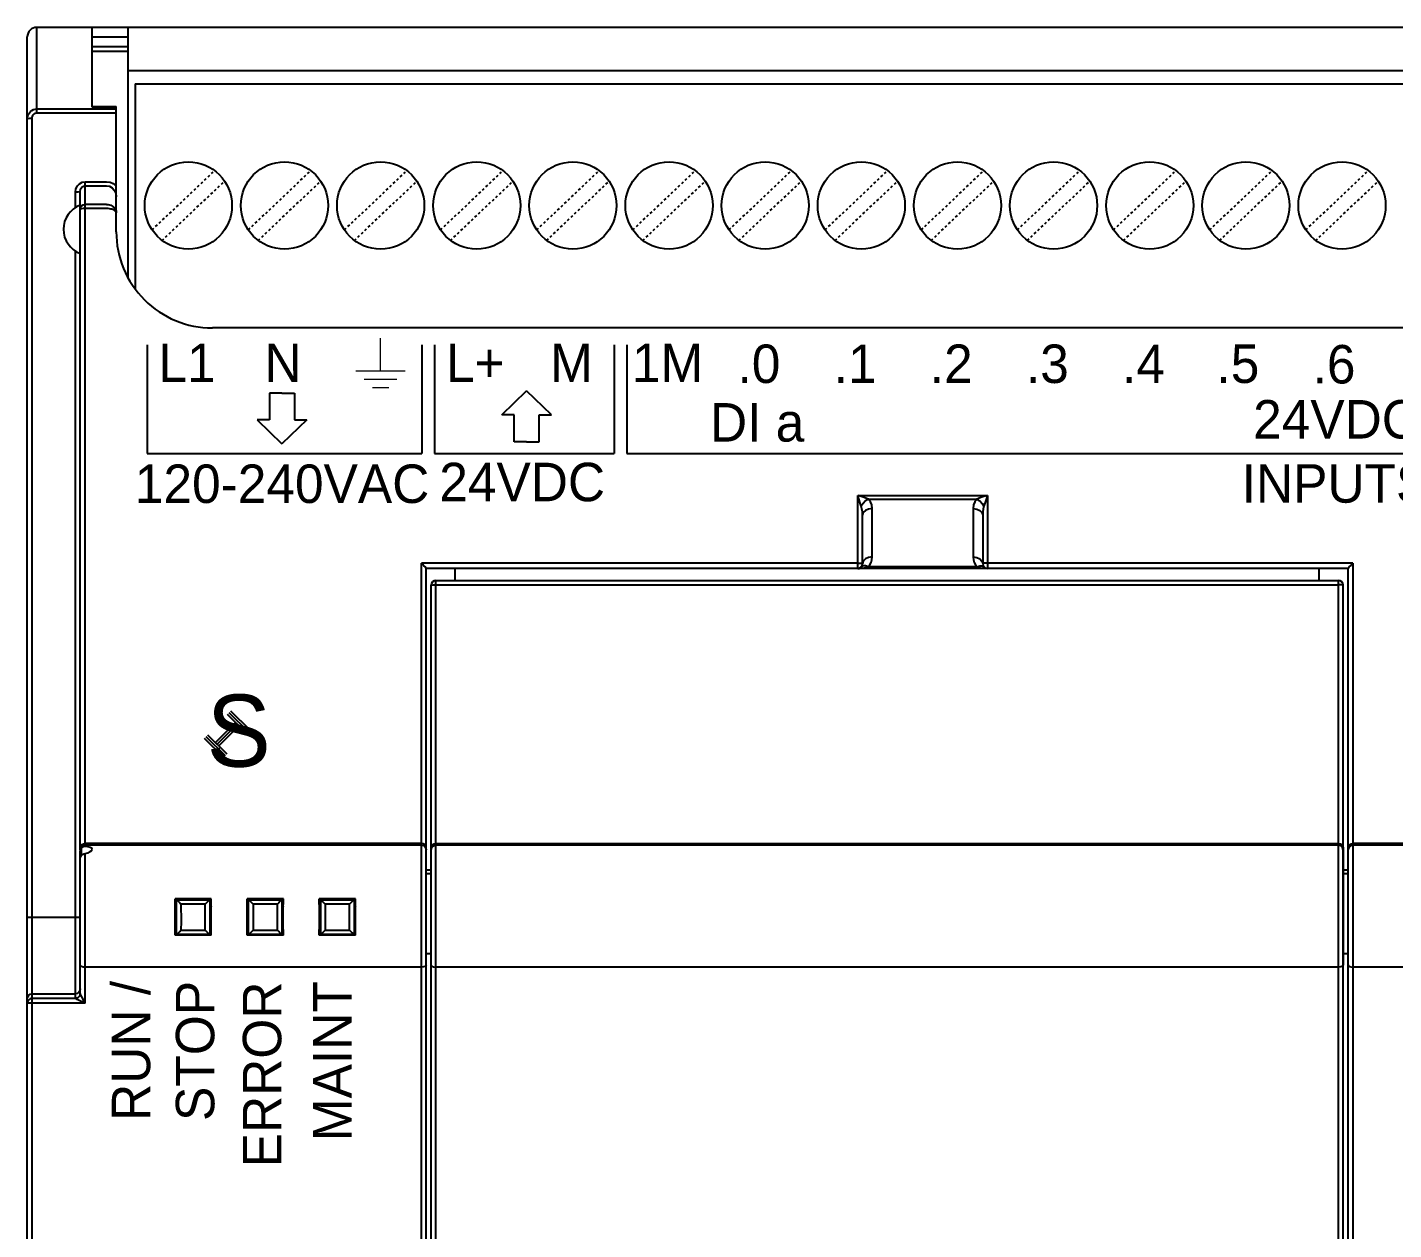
# Model space of a CAD drawing. Header units: millimetres. Extents: x 0 to 3565, y 0 to 2487.
# Drawn here: x 2651.2 to 2708.1, y 1893.8 to 1943.8 of the extents above; entities that cross this region are included whole.
import ezdxf

# ---------------------------------------------------------------- set-up
doc = ezdxf.new("R2010")
doc.units = ezdxf.units.MM
doc.linetypes.add('DOT', pattern=[0.2, 0.1, -0.1])

msp = doc.modelspace()

# ---------------------------------------------------------------- linework, layer by layer
at = {"color": 7, "linetype": 'Continuous'}
for p, q in [((2760.838, 1943.797), (2651.638, 1943.797)), ((2651.638, 1940.242), (2651.638, 1943.797)), ((2653.938, 1940.473), (2653.938, 1943.797)), ((2655.438, 1933.36), (2655.438, 1943.797)), ((2651.238, 1844.197), (2651.238, 1943.397)), ((2653.938, 1943.397), (2655.438, 1943.397)), ((2653.938, 1942.997), (2655.438, 1942.997)), ((2655.438, 1942.797), (2653.938, 1942.797)), ((2736.438, 1941.987), (2655.438, 1941.987)), ((2655.728, 1941.447), (2736.148, 1941.447)), ((2655.728, 1941.447), (2655.728, 1932.91)), ((2651.638, 1940.402), (2654.938, 1940.402)), ((2653.938, 1940.5), (2654.938, 1940.5)), ((2654.938, 1940.473), (2653.938, 1940.473)), ((2654.938, 1935.297), (2654.938, 1940.5)), ((2651.438, 1847.569), (2651.438, 1940.025)), ((2651.638, 1940.242), (2654.938, 1940.242)), ((2653.238, 1936.295), (2653.238, 1936.939)), ((2653.438, 1909.586), (2653.438, 1936.97)), ((2653.638, 1937.371), (2654.538, 1937.371)), ((2653.638, 1909.733), (2653.638, 1937.371)), ((2653.638, 1937.208), (2654.538, 1937.208)), ((2654.538, 1936.433), (2653.638, 1936.433)), ((2654.538, 1936.26), (2653.638, 1936.26)), ((2653.238, 1903.412), (2653.238, 1934.499)), ((2746.938, 1931.297), (2658.938, 1931.297)), ((2685.788, 1924.333), (2691.188, 1924.333)), ((2685.937, 1924.283), (2685.788, 1924.333)), ((2685.895, 1924.013), (2685.788, 1924.333)), ((2685.788, 1921.297), (2685.788, 1924.333)), ((2685.937, 1923.885), (2685.895, 1924.013)), ((2686.056, 1924.243), (2685.937, 1924.283)), ((2686.154, 1924.209), (2686.056, 1924.243)), ((2686.233, 1924.18), (2686.154, 1924.209)), ((2686.233, 1924.18), (2690.743, 1924.18)), ((2686.388, 1921.773), (2686.388, 1923.787)), ((2690.588, 1923.787), (2690.588, 1921.773)), ((2690.82, 1924.208), (2690.743, 1924.18)), ((2690.916, 1924.241), (2690.82, 1924.208)), ((2691.037, 1924.282), (2690.916, 1924.241)), ((2691.188, 1924.333), (2691.037, 1924.282)), ((2691.117, 1924.118), (2691.04, 1923.885)), ((2691.188, 1924.333), (2691.117, 1924.118)), ((2691.188, 1924.333), (2691.188, 1921.297)), ((2685.988, 1921.497), (2685.988, 1923.511)), ((2690.988, 1923.511), (2690.988, 1921.497)), ((2685.788, 1921.51), (2667.638, 1921.51)), ((2667.638, 1868.583), (2667.638, 1921.51)), ((2706.388, 1921.51), (2691.188, 1921.51)), ((2706.388, 1921.51), (2706.388, 1868.583)), ((2706.188, 1921.297), (2667.838, 1921.297)), ((2667.838, 1868.796), (2667.838, 1921.297)), ((2667.838, 1909.669), (2667.838, 1921.297)), ((2669.038, 1920.797), (2669.038, 1921.297)), ((2691.188, 1921.297), (2685.788, 1921.297)), ((2686.006, 1921.399), (2685.933, 1921.359)), ((2686.001, 1921.31), (2686.063, 1921.319)), ((2690.754, 1921.359), (2686.223, 1921.359)), ((2690.97, 1921.399), (2691.044, 1921.359)), ((2691.083, 1921.3), (2691.188, 1921.297)), ((2704.988, 1920.797), (2704.988, 1921.297)), ((2706.188, 1868.796), (2706.188, 1921.297)), ((2668.038, 1869.497), (2668.038, 1920.597)), ((2668.238, 1920.797), (2705.788, 1920.797)), ((2668.238, 1920.797), (2705.788, 1920.797)), ((2668.238, 1869.297), (2668.238, 1920.797)), ((2668.238, 1920.61), (2705.788, 1920.61)), ((2705.788, 1869.297), (2705.788, 1920.797)), ((2705.988, 1869.497), (2705.988, 1920.597)), ((2653.454, 1909.662), (2653.438, 1909.586)), ((2653.451, 1909.615), (2653.438, 1909.548)), ((2653.488, 1909.674), (2653.451, 1909.615)), ((2653.488, 1909.366), (2653.488, 1909.674)), ((2667.638, 1909.853), (2653.638, 1909.853)), ((2667.638, 1909.785), (2653.638, 1909.785)), ((2667.823, 1909.662), (2667.838, 1909.586)), ((2667.838, 1882.8), (2667.838, 1909.586)), ((2668.238, 1909.853), (2705.788, 1909.853)), ((2705.788, 1909.785), (2668.238, 1909.785)), ((2705.988, 1909.586), (2705.962, 1909.686)), ((2705.973, 1909.74), (2705.988, 1909.669)), ((2705.988, 1909.669), (2705.988, 1904.793)), ((2758.838, 1909.853), (2706.388, 1909.853)), ((2758.838, 1909.785), (2706.388, 1909.785)), ((2653.438, 1903.612), (2653.438, 1909.548)), ((2653.638, 1903.214), (2653.638, 1909.442)), ((2668.038, 1908.75), (2667.838, 1908.75)), ((2668.038, 1908.59), (2667.838, 1908.59)), ((2706.188, 1908.75), (2705.988, 1908.75)), ((2706.188, 1908.59), (2705.988, 1908.59)), ((2658.89, 1907.549), (2657.387, 1907.549)), ((2657.387, 1907.549), (2657.432, 1907.504)), ((2657.432, 1907.504), (2657.461, 1907.503)), ((2657.461, 1907.503), (2657.475, 1907.503)), ((2658.801, 1907.503), (2657.475, 1907.503)), ((2658.644, 1907.339), (2657.632, 1907.339)), ((2658.801, 1907.503), (2658.845, 1907.504)), ((2658.89, 1907.549), (2658.845, 1907.504)), ((2658.889, 1907.31), (2658.871, 1907.297)), ((2658.871, 1907.297), (2658.889, 1907.231)), ((2661.89, 1907.549), (2660.387, 1907.549)), ((2660.432, 1907.504), (2660.387, 1907.549)), ((2660.405, 1907.297), (2660.388, 1907.231)), ((2660.432, 1907.504), (2660.461, 1907.503)), ((2660.461, 1907.503), (2660.475, 1907.503)), ((2661.801, 1907.503), (2660.475, 1907.503)), ((2661.644, 1907.339), (2660.632, 1907.339)), ((2661.801, 1907.503), (2661.845, 1907.504)), ((2661.845, 1907.504), (2661.89, 1907.549)), ((2661.889, 1907.31), (2661.871, 1907.297)), ((2661.871, 1907.297), (2661.889, 1907.231)), ((2664.89, 1907.549), (2663.387, 1907.549)), ((2663.432, 1907.504), (2663.387, 1907.549)), ((2663.405, 1907.297), (2663.388, 1907.231)), ((2663.432, 1907.504), (2663.461, 1907.503)), ((2663.461, 1907.503), (2663.475, 1907.503)), ((2664.801, 1907.503), (2663.475, 1907.503)), ((2664.644, 1907.339), (2663.632, 1907.339)), ((2664.801, 1907.503), (2664.845, 1907.504)), ((2664.845, 1907.504), (2664.89, 1907.549)), ((2664.889, 1907.31), (2664.871, 1907.297)), ((2664.871, 1907.297), (2664.889, 1907.231)), ((2651.238, 1906.797), (2653.438, 1906.797)), ((2658.864, 1907.023), (2658.863, 1906.876)), ((2658.863, 1906.876), (2658.863, 1906.721)), ((2658.863, 1906.721), (2658.864, 1906.573)), ((2660.413, 1907.02), (2660.411, 1907.146)), ((2660.414, 1906.873), (2660.413, 1907.02)), ((2660.413, 1906.57), (2660.414, 1906.717)), ((2660.414, 1906.717), (2660.414, 1906.873)), ((2661.864, 1907.023), (2661.863, 1906.876)), ((2661.863, 1906.876), (2661.863, 1906.721)), ((2661.863, 1906.721), (2661.864, 1906.573)), ((2663.413, 1907.02), (2663.411, 1907.146)), ((2663.414, 1906.873), (2663.413, 1907.02)), ((2663.413, 1906.57), (2663.414, 1906.717)), ((2663.414, 1906.717), (2663.414, 1906.873)), ((2664.864, 1907.023), (2664.863, 1906.876)), ((2664.863, 1906.876), (2664.863, 1906.721)), ((2664.863, 1906.721), (2664.864, 1906.573)), ((2657.632, 1906.255), (2658.644, 1906.255)), ((2658.864, 1906.573), (2658.865, 1906.447)), ((2658.871, 1906.297), (2658.889, 1906.363)), ((2660.387, 1906.284), (2660.405, 1906.297)), ((2660.405, 1906.297), (2660.388, 1906.363)), ((2660.632, 1906.255), (2661.644, 1906.255)), ((2661.864, 1906.573), (2661.865, 1906.447)), ((2661.871, 1906.297), (2661.889, 1906.363)), ((2663.387, 1906.284), (2663.405, 1906.297)), ((2663.405, 1906.297), (2663.388, 1906.363)), ((2663.632, 1906.255), (2664.644, 1906.255)), ((2664.864, 1906.573), (2664.865, 1906.447)), ((2664.871, 1906.297), (2664.889, 1906.363)), ((2657.387, 1906.045), (2657.432, 1906.09)), ((2658.89, 1906.045), (2657.387, 1906.045)), ((2657.475, 1906.091), (2657.432, 1906.09)), ((2657.475, 1906.091), (2658.801, 1906.091)), ((2658.816, 1906.091), (2658.801, 1906.091)), ((2658.845, 1906.09), (2658.816, 1906.091)), ((2658.89, 1906.045), (2658.845, 1906.09)), ((2660.432, 1906.09), (2660.387, 1906.045)), ((2661.89, 1906.045), (2660.387, 1906.045)), ((2660.475, 1906.091), (2660.432, 1906.09)), ((2660.475, 1906.091), (2661.801, 1906.091)), ((2661.845, 1906.09), (2661.801, 1906.091)), ((2661.845, 1906.09), (2661.89, 1906.045)), ((2663.432, 1906.09), (2663.387, 1906.045)), ((2664.89, 1906.045), (2663.387, 1906.045)), ((2663.475, 1906.091), (2663.432, 1906.09)), ((2663.475, 1906.091), (2664.801, 1906.091)), ((2664.845, 1906.09), (2664.801, 1906.091)), ((2664.845, 1906.09), (2664.89, 1906.045)), ((2668.038, 1905.264), (2667.838, 1905.264)), ((2706.188, 1905.264), (2705.988, 1905.264)), ((2667.638, 1904.713), (2653.638, 1904.713)), ((2705.788, 1904.713), (2668.238, 1904.713)), ((2758.838, 1904.713), (2706.388, 1904.713)), ((2651.438, 1903.609), (2653.238, 1903.609)), ((2653.241, 1903.409), (2651.438, 1903.409)), ((2653.314, 1903.374), (2653.277, 1903.392)), ((2653.4, 1903.332), (2653.314, 1903.374)), ((2653.457, 1903.573), (2653.445, 1903.596)), ((2653.503, 1903.483), (2653.457, 1903.573)), ((2653.638, 1903.214), (2653.503, 1903.483)), ((2653.638, 1903.214), (2651.438, 1903.214))]:
    msp.add_line(p, q, dxfattribs=at)
at = {"linetype": 'DOT'}
for p, q in [((2656.432, 1935.374), (2659.032, 1937.836)), ((2660.432, 1935.374), (2663.032, 1937.836)), ((2664.432, 1935.374), (2667.032, 1937.836)), ((2668.432, 1935.374), (2671.032, 1937.836)), ((2672.432, 1935.374), (2675.032, 1937.836)), ((2676.432, 1935.374), (2679.032, 1937.836)), ((2680.432, 1935.374), (2683.032, 1937.836)), ((2684.432, 1935.374), (2687.032, 1937.836)), ((2688.432, 1935.374), (2691.032, 1937.836)), ((2692.432, 1935.374), (2695.032, 1937.836)), ((2696.432, 1935.374), (2699.032, 1937.836)), ((2700.432, 1935.374), (2703.032, 1937.836)), ((2704.432, 1935.374), (2707.032, 1937.836)), ((2656.845, 1934.938), (2659.444, 1937.4)), ((2660.845, 1934.938), (2663.444, 1937.4)), ((2664.845, 1934.938), (2667.444, 1937.4)), ((2668.845, 1934.938), (2671.444, 1937.4)), ((2672.845, 1934.938), (2675.444, 1937.4)), ((2676.845, 1934.938), (2679.444, 1937.4)), ((2680.845, 1934.938), (2683.444, 1937.4)), ((2684.845, 1934.938), (2687.444, 1937.4)), ((2688.845, 1934.938), (2691.444, 1937.4)), ((2692.845, 1934.938), (2695.444, 1937.4)), ((2696.845, 1934.938), (2699.444, 1937.4)), ((2700.845, 1934.938), (2703.444, 1937.4)), ((2704.845, 1934.938), (2707.444, 1937.4))]:
    msp.add_line(p, q, dxfattribs=at)
for p, q in [((2656.223, 1930.591), (2656.223, 1926.077)), ((2667.653, 1930.591), (2667.653, 1926.077)), ((2668.179, 1930.591), (2668.179, 1926.077)), ((2675.653, 1930.591), (2675.653, 1926.077)), ((2676.179, 1930.591), (2676.179, 1926.077)), ((2661.834, 1928.59), (2661.32, 1928.59)), ((2661.32, 1928.59), (2661.32, 1927.472)), ((2661.834, 1928.59), (2662.348, 1928.59)), ((2662.348, 1928.59), (2662.348, 1927.472)), ((2670.986, 1927.684), (2672.014, 1928.681)), ((2673.042, 1927.684), (2672.014, 1928.681)), ((2661.32, 1927.472), (2660.806, 1927.472)), ((2660.806, 1927.472), (2661.834, 1926.474)), ((2662.862, 1927.472), (2661.834, 1926.474)), ((2662.348, 1927.472), (2662.862, 1927.472)), ((2671.5, 1927.684), (2670.986, 1927.684)), ((2671.5, 1926.565), (2671.5, 1927.684)), ((2672.528, 1926.565), (2672.528, 1927.684)), ((2672.528, 1927.684), (2673.042, 1927.684)), ((2656.223, 1926.077), (2667.653, 1926.077)), ((2668.179, 1926.077), (2675.653, 1926.077)), ((2672.014, 1926.565), (2671.5, 1926.565)), ((2672.014, 1926.565), (2672.528, 1926.565)), ((2676.179, 1926.077), (2735.653, 1926.077)), ((2659.624, 1915.307), (2660.426, 1914.515)), ((2659.694, 1915.378), (2660.496, 1914.586)), ((2659.903, 1914.894), (2659.065, 1914.056)), ((2659.974, 1914.823), (2659.135, 1913.985)), ((2660.045, 1914.753), (2659.206, 1913.914)), ((2659.554, 1915.236), (2660.356, 1914.444)), ((2658.594, 1914.239), (2659.396, 1913.447)), ((2658.664, 1914.31), (2659.466, 1913.518)), ((2658.734, 1914.381), (2659.536, 1913.589))]:
    msp.add_line(p, q)
at = {"color": 7, "linetype": 'Continuous', "lineweight": 15}
for p, q in [((2665.935, 1929.507), (2665.935, 1930.872)), ((2664.911, 1929.507), (2666.959, 1929.507)), ((2665.252, 1929.166), (2666.617, 1929.166)), ((2665.594, 1928.825), (2666.276, 1928.825))]:
    msp.add_line(p, q, dxfattribs=at)
at = {"color": 7, "linetype": 'Continuous'}
for points in [[(2651.238, 1939.992), (2651.243, 1940.053), (2651.258, 1940.118), (2651.284, 1940.182), (2651.322, 1940.242), (2651.37, 1940.296), (2651.429, 1940.341), (2651.494, 1940.374), (2651.565, 1940.395), (2651.638, 1940.402)], [(2651.238, 1939.992), (2651.265, 1940.008), (2651.338, 1940.021), (2651.438, 1940.025)], [(2651.438, 1940.025), (2651.441, 1940.058), (2651.448, 1940.092), (2651.461, 1940.126), (2651.48, 1940.158), (2651.504, 1940.186), (2651.533, 1940.21), (2651.566, 1940.228), (2651.602, 1940.239), (2651.638, 1940.242)], [(2653.238, 1936.939), (2653.26, 1937.08), (2653.321, 1937.202), (2653.412, 1937.295), (2653.52, 1937.352), (2653.638, 1937.371)], [(2653.438, 1936.97), (2653.412, 1936.954), (2653.338, 1936.943), (2653.238, 1936.939)], [(2653.438, 1936.97), (2653.449, 1937.047), (2653.48, 1937.115), (2653.525, 1937.166), (2653.579, 1937.198), (2653.638, 1937.208)], [(2654.538, 1937.371), (2654.681, 1937.352), (2654.816, 1937.297), (2654.938, 1937.206)], [(2654.538, 1937.208), (2654.656, 1937.188), (2654.765, 1937.128), (2654.855, 1937.031), (2654.917, 1936.901), (2654.938, 1936.754)], [(2653.438, 1936.239), (2653.454, 1936.313), (2653.497, 1936.376), (2653.562, 1936.418), (2653.638, 1936.433)], [(2654.538, 1936.433), (2654.605, 1936.428), (2654.664, 1936.415), (2654.714, 1936.397), (2654.757, 1936.375), (2654.794, 1936.352), (2654.825, 1936.326), (2654.853, 1936.298), (2654.878, 1936.267), (2654.899, 1936.233), (2654.916, 1936.198), (2654.928, 1936.161), (2654.936, 1936.123), (2654.938, 1936.082)], [(2653.638, 1936.26), (2653.562, 1936.258), (2653.496, 1936.254), (2653.453, 1936.247), (2653.438, 1936.239)], [(2654.938, 1936.082), (2654.936, 1936.103), (2654.928, 1936.122), (2654.916, 1936.141), (2654.899, 1936.159), (2654.878, 1936.176), (2654.853, 1936.191), (2654.825, 1936.206), (2654.794, 1936.219), (2654.757, 1936.231), (2654.714, 1936.242), (2654.664, 1936.251), (2654.605, 1936.257), (2654.538, 1936.26)], [(2686.233, 1924.18), (2686.114, 1924.104), (2686.01, 1924.001), (2685.937, 1923.885)], [(2685.988, 1923.511), (2685.982, 1923.653), (2685.964, 1923.778), (2685.937, 1923.885)], [(2686.388, 1923.787), (2686.235, 1923.766), (2686.105, 1923.706), (2686.019, 1923.616), (2685.988, 1923.511)], [(2686.388, 1923.787), (2686.369, 1923.936), (2686.315, 1924.068), (2686.233, 1924.18)], [(2690.743, 1924.18), (2690.662, 1924.068), (2690.608, 1923.935), (2690.588, 1923.787)], [(2690.588, 1923.787), (2690.741, 1923.766), (2690.871, 1923.706), (2690.958, 1923.616), (2690.988, 1923.511)], [(2690.743, 1924.18), (2690.863, 1924.104), (2690.966, 1924.001), (2691.04, 1923.885)], [(2691.04, 1923.885), (2691.013, 1923.778), (2690.995, 1923.652), (2690.988, 1923.511)], [(2667.838, 1921.297), (2667.823, 1921.317), (2667.788, 1921.356), (2667.742, 1921.405), (2667.691, 1921.458), (2667.638, 1921.51)], [(2685.788, 1921.51), (2685.863, 1921.509), (2685.928, 1921.507), (2685.973, 1921.502), (2685.988, 1921.497)], [(2686.388, 1921.773), (2686.235, 1921.752), (2686.105, 1921.692), (2686.019, 1921.602), (2685.988, 1921.497)], [(2686.223, 1921.359), (2686.289, 1921.442), (2686.341, 1921.539), (2686.375, 1921.649), (2686.388, 1921.773)], [(2690.588, 1921.773), (2690.741, 1921.752), (2690.871, 1921.692), (2690.958, 1921.602), (2690.988, 1921.497)], [(2690.588, 1921.773), (2690.601, 1921.649), (2690.636, 1921.539), (2690.688, 1921.442), (2690.754, 1921.359)], [(2691.188, 1921.51), (2691.114, 1921.509), (2691.049, 1921.507), (2691.004, 1921.502), (2690.988, 1921.497)], [(2706.188, 1921.297), (2706.203, 1921.317), (2706.238, 1921.356), (2706.284, 1921.405), (2706.336, 1921.458), (2706.388, 1921.51)], [(2685.788, 1921.297), (2685.863, 1921.298), (2685.935, 1921.303), (2686.001, 1921.31)], [(2686.223, 1921.359), (2686.107, 1921.399), (2686.006, 1921.399)], [(2686.063, 1921.319), (2686.121, 1921.33), (2686.174, 1921.344), (2686.223, 1921.359)], [(2690.754, 1921.359), (2690.869, 1921.399), (2690.97, 1921.399)], [(2690.754, 1921.359), (2690.816, 1921.34), (2690.897, 1921.322)], [(2690.897, 1921.322), (2690.986, 1921.309), (2691.083, 1921.3)], [(2668.038, 1920.597), (2668.064, 1920.603), (2668.137, 1920.608), (2668.238, 1920.61)], [(2705.988, 1920.597), (2705.963, 1920.603), (2705.889, 1920.608), (2705.788, 1920.61)], [(2653.438, 1909.669), (2653.449, 1909.728), (2653.479, 1909.78), (2653.522, 1909.819), (2653.577, 1909.844), (2653.638, 1909.853)], [(2653.638, 1909.785), (2653.562, 1909.77), (2653.497, 1909.727), (2653.454, 1909.662)], [(2653.638, 1909.733), (2653.583, 1909.729), (2653.531, 1909.708), (2653.488, 1909.674)], [(2653.938, 1909.616), (2653.917, 1909.659), (2653.856, 1909.694), (2653.76, 1909.718), (2653.638, 1909.733)], [(2653.638, 1909.442), (2653.76, 1909.473), (2653.856, 1909.517), (2653.917, 1909.567), (2653.938, 1909.616)], [(2667.808, 1909.766), (2667.768, 1909.809), (2667.711, 1909.84), (2667.638, 1909.853)], [(2667.638, 1909.785), (2667.715, 1909.77), (2667.78, 1909.727), (2667.823, 1909.662)], [(2667.838, 1909.669), (2667.831, 1909.718), (2667.808, 1909.766)], [(2668.038, 1909.669), (2668.054, 1909.74), (2668.096, 1909.799), (2668.161, 1909.839), (2668.238, 1909.853)], [(2668.038, 1909.586), (2668.065, 1909.686), (2668.138, 1909.759), (2668.238, 1909.785)], [(2705.788, 1909.853), (2705.865, 1909.839), (2705.93, 1909.799), (2705.973, 1909.74)], [(2705.962, 1909.686), (2705.888, 1909.759), (2705.788, 1909.785)], [(2706.188, 1909.669), (2706.196, 1909.718), (2706.219, 1909.766), (2706.258, 1909.809), (2706.315, 1909.84), (2706.388, 1909.853)], [(2706.388, 1909.785), (2706.312, 1909.77), (2706.247, 1909.727), (2706.204, 1909.662), (2706.188, 1909.586)], [(2653.438, 1909.24), (2653.451, 1909.307), (2653.488, 1909.366)], [(2653.488, 1909.366), (2653.531, 1909.401), (2653.583, 1909.428), (2653.638, 1909.442)], [(2657.387, 1906.045), (2657.388, 1906.544), (2657.388, 1907.05), (2657.387, 1907.549)], [(2657.432, 1907.504), (2657.433, 1907.034), (2657.433, 1906.56), (2657.432, 1906.09)], [(2657.475, 1907.503), (2657.526, 1907.448), (2657.578, 1907.394), (2657.632, 1907.339)], [(2657.632, 1907.339), (2657.633, 1906.616), (2657.632, 1906.255)], [(2658.801, 1907.503), (2658.751, 1907.448), (2658.698, 1907.394), (2658.644, 1907.339)], [(2658.644, 1906.255), (2658.644, 1906.978), (2658.644, 1907.339)], [(2658.845, 1906.09), (2658.844, 1906.56), (2658.844, 1907.034), (2658.845, 1907.504)], [(2658.871, 1907.297), (2658.87, 1907.289), (2658.869, 1907.27), (2658.867, 1907.24), (2658.866, 1907.199), (2658.865, 1907.149), (2658.864, 1907.023)], [(2658.89, 1906.045), (2658.888, 1906.544), (2658.888, 1907.05), (2658.89, 1907.549)], [(2660.387, 1906.045), (2660.388, 1906.544), (2660.388, 1907.05), (2660.387, 1907.549)], [(2660.411, 1907.146), (2660.41, 1907.197), (2660.409, 1907.239), (2660.408, 1907.27), (2660.407, 1907.29), (2660.405, 1907.297)], [(2660.432, 1907.504), (2660.433, 1907.034), (2660.433, 1906.56), (2660.432, 1906.09)], [(2660.475, 1907.503), (2660.526, 1907.448), (2660.578, 1907.394), (2660.632, 1907.339)], [(2660.632, 1907.339), (2660.633, 1906.616), (2660.632, 1906.255)], [(2661.801, 1907.503), (2661.751, 1907.448), (2661.698, 1907.394), (2661.644, 1907.339)], [(2661.644, 1906.255), (2661.644, 1906.978), (2661.644, 1907.339)], [(2661.845, 1906.09), (2661.844, 1906.56), (2661.844, 1907.034), (2661.845, 1907.504)], [(2661.871, 1907.297), (2661.87, 1907.289), (2661.869, 1907.27), (2661.867, 1907.24), (2661.866, 1907.199), (2661.865, 1907.149), (2661.864, 1907.023)], [(2661.89, 1906.045), (2661.888, 1906.544), (2661.888, 1907.05), (2661.89, 1907.549)], [(2663.387, 1906.045), (2663.388, 1906.544), (2663.388, 1907.05), (2663.387, 1907.549)], [(2663.411, 1907.146), (2663.41, 1907.197), (2663.409, 1907.239), (2663.408, 1907.27), (2663.407, 1907.29), (2663.405, 1907.297)], [(2663.432, 1907.504), (2663.433, 1907.034), (2663.433, 1906.56), (2663.432, 1906.09)], [(2663.475, 1907.503), (2663.526, 1907.448), (2663.578, 1907.394), (2663.632, 1907.339)], [(2663.632, 1907.339), (2663.633, 1906.616), (2663.632, 1906.255)], [(2664.801, 1907.503), (2664.751, 1907.448), (2664.698, 1907.394), (2664.644, 1907.339)], [(2664.644, 1906.255), (2664.644, 1906.978), (2664.644, 1907.339)], [(2664.845, 1906.09), (2664.844, 1906.56), (2664.844, 1907.034), (2664.845, 1907.504)], [(2664.871, 1907.297), (2664.87, 1907.289), (2664.869, 1907.27), (2664.867, 1907.24), (2664.866, 1907.199), (2664.865, 1907.149), (2664.864, 1907.023)], [(2664.89, 1906.045), (2664.888, 1906.544), (2664.888, 1907.05), (2664.89, 1907.549)], [(2657.475, 1906.091), (2657.526, 1906.145), (2657.578, 1906.2), (2657.632, 1906.255)], [(2658.801, 1906.091), (2658.751, 1906.145), (2658.698, 1906.2), (2658.644, 1906.255)], [(2658.865, 1906.447), (2658.866, 1906.396), (2658.867, 1906.355), (2658.869, 1906.324), (2658.87, 1906.304), (2658.871, 1906.297)], [(2660.405, 1906.297), (2660.407, 1906.304), (2660.408, 1906.323), (2660.409, 1906.353), (2660.41, 1906.394), (2660.411, 1906.444), (2660.413, 1906.57)], [(2660.475, 1906.091), (2660.526, 1906.145), (2660.578, 1906.2), (2660.632, 1906.255)], [(2661.801, 1906.091), (2661.751, 1906.145), (2661.698, 1906.2), (2661.644, 1906.255)], [(2661.865, 1906.447), (2661.866, 1906.396), (2661.867, 1906.355), (2661.869, 1906.324), (2661.87, 1906.304), (2661.871, 1906.297)], [(2663.405, 1906.297), (2663.407, 1906.304), (2663.408, 1906.323), (2663.409, 1906.353), (2663.41, 1906.394), (2663.411, 1906.444), (2663.413, 1906.57)], [(2663.475, 1906.091), (2663.526, 1906.145), (2663.578, 1906.2), (2663.632, 1906.255)], [(2664.801, 1906.091), (2664.751, 1906.145), (2664.698, 1906.2), (2664.644, 1906.255)], [(2664.865, 1906.447), (2664.866, 1906.396), (2664.867, 1906.355), (2664.869, 1906.324), (2664.87, 1906.304), (2664.871, 1906.297)], [(2653.638, 1904.713), (2653.564, 1904.719), (2653.499, 1904.735), (2653.455, 1904.761), (2653.438, 1904.793)], [(2667.838, 1904.793), (2667.824, 1904.763), (2667.783, 1904.738), (2667.718, 1904.72), (2667.638, 1904.713)], [(2668.038, 1904.793), (2668.063, 1904.754), (2668.135, 1904.724), (2668.238, 1904.713)], [(2705.988, 1904.793), (2705.964, 1904.754), (2705.892, 1904.724), (2705.788, 1904.713)], [(2706.188, 1904.793), (2706.202, 1904.763), (2706.243, 1904.738), (2706.308, 1904.72), (2706.388, 1904.713)], [(2651.238, 1903.41), (2651.254, 1903.486), (2651.297, 1903.551), (2651.362, 1903.594), (2651.438, 1903.609)], [(2651.438, 1903.409), (2651.398, 1903.405), (2651.356, 1903.391), (2651.314, 1903.365), (2651.277, 1903.327), (2651.249, 1903.274), (2651.238, 1903.209)], [(2653.38, 1903.667), (2653.315, 1903.624), (2653.238, 1903.609)], [(2653.438, 1903.612), (2653.412, 1903.512), (2653.338, 1903.439), (2653.238, 1903.412)], [(2653.241, 1903.409), (2653.239, 1903.411), (2653.238, 1903.412)], [(2653.44, 1903.607), (2653.412, 1903.508), (2653.339, 1903.436), (2653.241, 1903.409)], [(2653.277, 1903.392), (2653.263, 1903.399), (2653.253, 1903.403), (2653.245, 1903.407), (2653.241, 1903.409)], [(2653.438, 1903.808), (2653.423, 1903.732), (2653.38, 1903.667)], [(2653.638, 1903.214), (2653.578, 1903.244), (2653.4, 1903.332)], [(2653.44, 1903.607), (2653.439, 1903.61), (2653.438, 1903.612)], [(2653.445, 1903.596), (2653.442, 1903.603), (2653.44, 1903.607)], [(2651.438, 1903.214), (2651.361, 1903.214), (2651.296, 1903.213), (2651.253, 1903.211), (2651.238, 1903.209)]]:
    msp.add_lwpolyline(points, dxfattribs=at)
for centre in [(2657.938, 1936.387), (2661.938, 1936.387), (2665.938, 1936.387), (2669.938, 1936.387), (2673.938, 1936.387), (2677.938, 1936.387), (2681.938, 1936.387), (2685.938, 1936.387), (2689.938, 1936.387), (2693.938, 1936.387), (2697.938, 1936.387), (2701.938, 1936.387), (2705.938, 1936.387)]:
    msp.add_circle(centre, 1.815, dxfattribs=at)
for centre, radius, start, end in [((2651.638, 1943.397), 0.4, 90, 180), ((2653.803, 1935.397), 1.064, 110.016, 249.984), ((2658.938, 1935.297), 4, 179.9999, 270.0004), ((2685.788, 1921.497), 0.2, 270, 0), ((2691.188, 1921.497), 0.2, 180, 270), ((2668.238, 1920.597), 0.2, 90, 180), ((2668.238, 1920.597), 0.2, 90, 180), ((2705.788, 1920.597), 0.2, 0, 90)]:
    msp.add_arc(centre, radius, start, end, dxfattribs=at)

# ---------------------------------------------------------------- texts
for s, insert, char_height, width, attachment_point in [('L1', (2657.879, 1930.645), 1.6, 5.30676, 2), ('N', (2661.879, 1930.645), 1.6, 5.30676, 2), ('L+', (2669.879, 1930.645), 1.6, 5.30676, 2), ('M', (2673.879, 1930.645), 1.6, 5.30676, 2), ('1M', (2677.879, 1930.645), 1.6, 5.30676, 2), ('.0', (2681.679, 1930.607), 1.6, 5.30676, 2), ('.1', (2685.679, 1930.607), 1.6, 5.30676, 2), ('.2', (2689.679, 1930.607), 1.6, 5.30676, 2), ('.3', (2693.679, 1930.607), 1.6, 5.30676, 2), ('.4', (2697.679, 1930.607), 1.6, 5.30676, 2), ('.5', (2701.606, 1928.985), 1.6, 5.30676, 8), ('.5', (2701.606, 1930.608), 1.6, 5.30676, 2), ('.6', (2705.606, 1928.963), 1.6, 5.30676, 8), ('24VDC INPUTS', (2705.688, 1924.007), 1.6, 12.90764, 8), ('DI a', (2681.604, 1928.17), 1.6, 5.30676, 2), ('120-240VAC', (2661.838, 1925.617), 1.6, 12.4032, 2), ('24VDC', (2671.827, 1925.689), 1.6, 8.55289, 2), ('S', (2658.696, 1916.049), 3, 4.28924, 1)]:
    msp.add_mtext(s, dxfattribs=dict(insert=insert, char_height=char_height, width=width, attachment_point=attachment_point))
at = {"char_height": 1.6, "attachment_point": 9, "rotation": 90}
for s, insert, width in [('RUN / STOP', (2659.041, 1904.142), 9.56772), ('ERROR', (2661.828, 1904.116), 6.57572), ('MAINT', (2664.728, 1904.13), 6.14625)]:
    msp.add_mtext(s, dxfattribs=dict(at, insert=insert, width=width))

doc.saveas('drawing.dxf')
